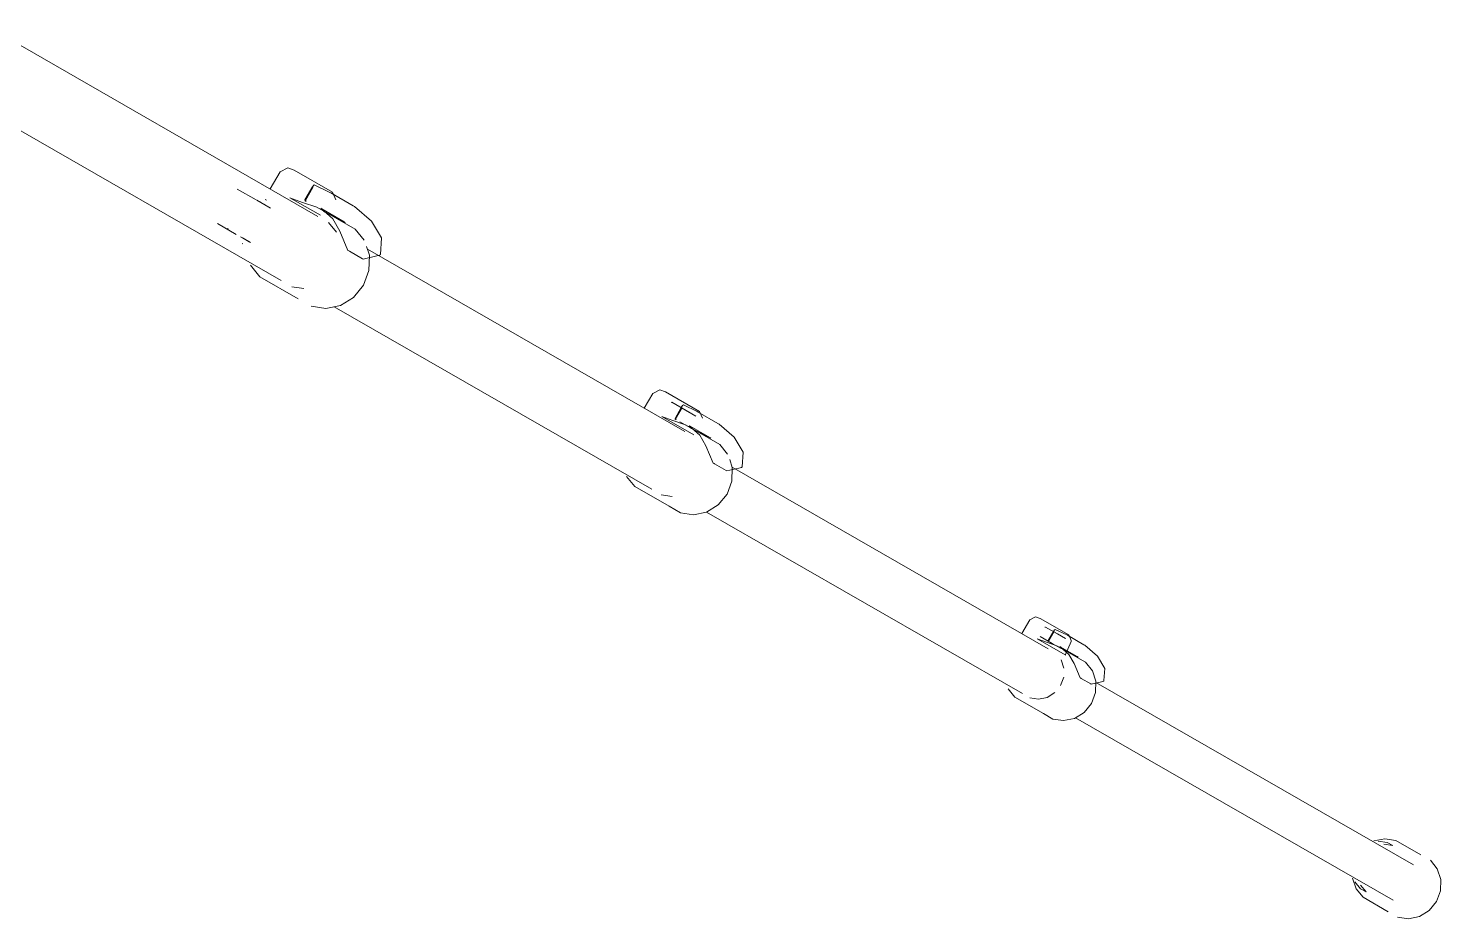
# Model space of a CAD drawing. Header units: inches. Extents: x 22 to 382261, y 22 to 371281.
# Drawn here: x 108754.2 to 109130, y 53353.2 to 53590.3 of the extents above; entities that cross this region are included whole.
import ezdxf

# ---------------------------------------------------------------- set-up
doc = ezdxf.new("R2010")
doc.units = ezdxf.units.IN
doc.header["$MEASUREMENT"] = 0
doc.layers.add('A-GENM', color=13, linetype='Continuous', lineweight=9)
doc.layers.add('G-IMPT', color=8, linetype='Continuous', lineweight=9)

# ---------------------------------------------------------------- blocks, each defined once
blk = doc.blocks.new('LR2029_ESTUDIO_FOTOGRAFICO_02_TRIPODE - TRIPODE_ICV_DWG-656751-01-GROUND FLOOR FURNITURE PLAN')
at = {"layer": 'G-IMPT'}
for p, q in [((-203.92, -1220.82), (-276.83, -1151.61)), ((-217.48, -1235.1), (-290.53, -1165.76)), ((-208.67, -1206.34), (-210.94, -1206.91)), ((-207.21, -1207.34), (-208.67, -1206.34)), ((-218.91, -1212.66), (-223.1, -1208.68)), ((-214.58, -1210.7), (-210.94, -1206.91)), ((-198.63, -1215.49), (-207.21, -1207.34)), ((-218.74, -1212.77), (-216.81, -1214.6)), ((-218.74, -1212.77), (-217.04, -1214.38)), ((-218.74, -1212.77), (-217.47, -1213.97)), ((-218.06, -1213.41), (-218.74, -1212.77)), ((-217.47, -1213.97), (-218.06, -1213.41)), ((-217.93, -1213.54), (-217.11, -1214.31)), ((-216.54, -1213.14), (-216.25, -1213.41)), ((-203.7, -1213.06), (-206.26, -1215.75)), ((-206.12, -1215.88), (-203.43, -1213.04)), ((-203.79, -1213.25), (-203.43, -1213.04)), ((-203.7, -1213.06), (-203.16, -1212.49)), ((-202.9, -1212.45), (-203.16, -1212.49)), ((-199.33, -1215.34), (-202.9, -1212.45)), ((-226.19, -1220.33), (-230.38, -1216.35)), ((-217.11, -1214.31), (-217.47, -1213.97)), ((-217.04, -1214.38), (-217.47, -1213.97)), ((-217.34, -1214.1), (-216.03, -1215.34)), ((-217.34, -1214.1), (-215.69, -1215.66)), ((-216.81, -1214.6), (-217.04, -1214.38)), ((-207.04, -1216.21), (-209.99, -1214.23)), ((-209.99, -1214.23), (-203.21, -1220.67)), ((-203.66, -1218.34), (-207.04, -1216.21)), ((-206.26, -1215.75), (-206.27, -1216)), ((-206.02, -1216.24), (-206.27, -1216)), ((-206.02, -1216.24), (-206.12, -1215.88)), ((-199.09, -1215.57), (-199.33, -1215.34)), ((-194.14, -1220.26), (-199.09, -1215.57)), ((-198.26, -1217.66), (-198.63, -1215.49)), ((-227.96, -1218.63), (-227.97, -1218.21)), ((-227.73, -1218.85), (-227.96, -1218.63)), ((-224.41, -1222), (-225.23, -1221.23)), ((-224.64, -1221.79), (-225.23, -1221.23)), ((-225.23, -1221.23), (-224.11, -1222.29)), ((-195.08, -1226.49), (-203.66, -1218.34)), ((-202.46, -1219.12), (-202.7, -1218.89)), ((-202.7, -1218.89), (-200.21, -1222.41)), ((-197.52, -1223.81), (-202.46, -1219.12)), ((-202.18, -1219.88), (-197.23, -1224.08)), ((-194.14, -1220.26), (-193.86, -1220.53)), ((-193.86, -1220.53), (-190.37, -1225.43)), ((-225.19, -1223.06), (-225.04, -1223.2)), ((-224.41, -1222), (-224.77, -1221.66)), ((-224.64, -1221.79), (-222.99, -1223.35)), ((-224.64, -1221.79), (-223.33, -1223.03)), ((-224.64, -1221.79), (-223.61, -1222.77)), ((-224.41, -1222), (-224.11, -1222.29)), ((-224.41, -1222), (-222.99, -1223.35)), ((-200.14, -1226.04), (-201.55, -1223.06)), ((-200.21, -1222.41), (-199.2, -1225.97)), ((-197.52, -1223.81), (-197.23, -1224.08)), ((-199.2, -1225.97), (-198.32, -1231.47)), ((-193.49, -1229.85), (-195.08, -1226.49)), ((-190.37, -1225.43), (-188.85, -1230.38)), ((-224.46, -1229.22), (-222.78, -1232.79)), ((-198.1, -1231.69), (-198.32, -1231.47)), ((-197.97, -1231.82), (-198.1, -1231.69)), ((-195.05, -1234.6), (-197.97, -1231.82)), ((-193.06, -1234.07), (-193.26, -1231.62)), ((-122.52, -1299.44), (-193.2, -1232.35)), ((-190.18, -1234.55), (-188.85, -1230.38)), ((-222.78, -1232.79), (-214.19, -1240.94)), ((-195.05, -1234.6), (-194.91, -1234.72)), ((-194.91, -1234.72), (-191.2, -1234.72)), ((-194.13, -1238.03), (-193.06, -1234.07)), ((-191.2, -1234.72), (-190.4, -1234.72)), ((-190.4, -1234.72), (-190.32, -1234.66)), ((-190.32, -1234.66), (-190.18, -1234.55)), ((-212.07, -1238.6), (-215.11, -1237.35)), ((-196.46, -1241.48), (-194.13, -1238.03)), ((-211.35, -1243.63), (-207.7, -1245.13)), ((-203.68, -1245.26), (-199.78, -1243.99)), ((-199.78, -1243.99), (-196.46, -1241.48)), ((-207.7, -1245.13), (-203.68, -1245.26)), ((-134.72, -1312.3), (-205.41, -1245.2)), ((-131.55, -1290.86), (-128.4, -1287.58)), ((-126.39, -1287.07), (-128.4, -1287.58)), ((-125.09, -1287.96), (-126.39, -1287.07)), ((-117.47, -1295.2), (-125.09, -1287.96)), ((-124.06, -1291.07), (-124.3, -1291.08)), ((-124.06, -1291.07), (-120.87, -1294.09)), ((-121.98, -1293.04), (-121.49, -1292.54)), ((-121.26, -1292.5), (-121.49, -1292.54)), ((-118.09, -1295.07), (-121.26, -1292.5)), ((-124.94, -1295.84), (-127.56, -1294.09)), ((-127.56, -1294.09), (-120.43, -1300.86)), ((-121.94, -1297.74), (-124.94, -1295.84)), ((-124.24, -1295.43), (-124.25, -1295.65)), ((-124.03, -1295.87), (-124.25, -1295.65)), ((-121.98, -1293.04), (-124.24, -1295.43)), ((-124.13, -1295.55), (-121.74, -1293.03)), ((-124.03, -1295.87), (-124.13, -1295.55)), ((-123.26, -1296.61), (-120.85, -1298.89)), ((-122.06, -1293.21), (-121.74, -1293.03)), ((-121.89, -1293.13), (-122.06, -1293.21)), ((-118.71, -1296.15), (-121.89, -1293.13)), ((-120.87, -1294.09), (-118.71, -1296.15)), ((-117.88, -1295.27), (-118.09, -1295.07)), ((-113.48, -1299.44), (-117.88, -1295.27)), ((-117.47, -1295.2), (-117.14, -1297.13)), ((-114.32, -1304.97), (-121.94, -1297.74)), ((-120.87, -1298.42), (-121.09, -1298.22)), ((-121.09, -1298.22), (-118.88, -1301.35)), ((-116.48, -1302.6), (-120.87, -1298.42)), ((-120.85, -1298.89), (-120.62, -1299.1)), ((-120.62, -1299.1), (-116.23, -1302.84)), ((-113.48, -1299.44), (-113.23, -1299.68)), ((-113.23, -1299.68), (-110.14, -1304.03)), ((-118.88, -1301.35), (-117.98, -1304.51)), ((-116.48, -1302.6), (-116.23, -1302.84)), ((-110.14, -1304.03), (-108.78, -1308.42)), ((-140.42, -1307.4), (-138.92, -1310.57)), ((-117.98, -1304.51), (-117.19, -1309.4)), ((-112.9, -1307.96), (-114.32, -1304.97)), ((-138.92, -1310.57), (-131.29, -1317.81)), ((-117, -1309.59), (-117.19, -1309.4)), ((-116.88, -1309.71), (-117, -1309.59)), ((-114.29, -1312.17), (-116.88, -1309.71)), ((-112.52, -1311.7), (-112.7, -1309.53)), ((-42.18, -1378.41), (-112.51, -1311.66)), ((-109.96, -1312.13), (-108.78, -1308.42)), ((-129.85, -1315.44), (-132.59, -1314.32)), ((-115.54, -1318.29), (-113.47, -1315.22)), ((-114.29, -1312.17), (-114.17, -1312.29)), ((-114.17, -1312.29), (-110.87, -1312.28)), ((-113.47, -1315.22), (-112.52, -1311.7)), ((-110.87, -1312.28), (-110.16, -1312.28)), ((-110.16, -1312.28), (-110.08, -1312.23)), ((-110.08, -1312.23), (-109.96, -1312.13)), ((-131.29, -1317.81), (-128.77, -1320.2)), ((-118.49, -1320.51), (-115.54, -1318.29)), ((-128.77, -1320.2), (-125.53, -1321.53)), ((-125.53, -1321.53), (-121.96, -1321.64)), ((-51.67, -1388.41), (-121.97, -1321.69)), ((-121.96, -1321.64), (-118.49, -1320.51)), ((-48.06, -1372.83), (-45.11, -1369.76)), ((-43.44, -1369.34), (-45.11, -1369.76)), ((-42.36, -1370.08), (-43.44, -1369.34)), ((-36.02, -1376.1), (-42.36, -1370.08)), ((-42.23, -1376.63), (-44.41, -1375.17)), ((-44.41, -1375.17), (-38.07, -1381.19)), ((-40.84, -1377.27), (-43.49, -1374.75)), ((-41.5, -1372.66), (-41.7, -1372.67)), ((-39.77, -1374.3), (-41.65, -1376.29)), ((-41.55, -1376.38), (-39.57, -1374.29)), ((-41.5, -1372.66), (-38.85, -1375.17)), ((-39.83, -1374.44), (-39.57, -1374.29)), ((-39.7, -1374.37), (-39.83, -1374.44)), ((-39.77, -1374.3), (-39.37, -1373.88)), ((-37.05, -1376.88), (-39.7, -1374.37)), ((-39.17, -1373.85), (-39.37, -1373.88)), ((-36.54, -1375.98), (-39.17, -1373.85)), ((-38.85, -1375.17), (-37.05, -1376.88)), ((-39.74, -1378.2), (-42.23, -1376.63)), ((-41.65, -1376.29), (-41.66, -1376.47)), ((-41.48, -1376.65), (-41.66, -1376.47)), ((-41.48, -1376.65), (-41.55, -1376.38)), ((-40.84, -1377.27), (-38.83, -1379.16)), ((-33.4, -1384.22), (-39.74, -1378.2)), ((-38.85, -1378.78), (-39.03, -1378.61)), ((-39.03, -1378.61), (-37.19, -1381.2)), ((-35.2, -1382.24), (-38.85, -1378.78)), ((-38.83, -1379.16), (-38.64, -1379.34)), ((-35.81, -1377.96), (-38.1, -1381)), ((-36.36, -1376.15), (-36.54, -1375.98)), ((-32.71, -1379.62), (-36.36, -1376.15)), ((-36.02, -1376.1), (-35.74, -1377.7)), ((-35.74, -1377.7), (-35.81, -1377.96)), ((-39.54, -1382.07), (-39.34, -1384.41)), ((-38.64, -1379.34), (-34.99, -1382.44)), ((-37.19, -1381.2), (-36.44, -1383.83)), ((-35.2, -1382.24), (-34.99, -1382.44)), ((-32.71, -1379.62), (-32.5, -1379.82)), ((-32.5, -1379.82), (-29.92, -1383.44)), ((-55.1, -1386.24), (-53.85, -1388.87)), ((-39.97, -1386.72), (-41.33, -1388.73)), ((-36.44, -1383.83), (-35.79, -1387.9)), ((-32.15, -1386.86), (-33.4, -1384.22)), ((-29.92, -1383.44), (-28.8, -1387.09)), ((-53.85, -1388.87), (-47.51, -1394.89)), ((-47.89, -1390.86), (-50.01, -1389.99)), ((-43.26, -1390.19), (-45.54, -1390.93)), ((-35.63, -1388.06), (-35.79, -1387.9)), ((-35.53, -1388.16), (-35.63, -1388.06)), ((-33.38, -1390.21), (-35.53, -1388.16)), ((-33.38, -1390.21), (-33.28, -1390.3)), ((-33.28, -1390.3), (-30.53, -1390.3)), ((-32.69, -1392.74), (-31.91, -1389.82)), ((-31.91, -1389.82), (-32.15, -1386.86)), ((38.72, -1457.24), (-31.99, -1390.12)), ((-30.53, -1390.3), (-29.95, -1390.3)), ((-29.95, -1390.3), (-29.88, -1390.25)), ((-29.88, -1390.25), (-29.78, -1390.17)), ((-29.78, -1390.17), (-28.8, -1387.09)), ((-45.54, -1390.93), (-47.89, -1390.86)), ((-34.42, -1395.29), (-32.69, -1392.74)), ((-47.51, -1394.89), (-45.42, -1396.88)), ((-45.42, -1396.88), (-42.72, -1397.99)), ((-42.72, -1397.99), (-39.75, -1398.08)), ((-39.75, -1398.08), (-36.87, -1397.14)), ((31.26, -1465.1), (-39.45, -1397.98)), ((-36.87, -1397.14), (-34.42, -1395.29)), ((32.95, -1448.65), (29.98, -1448.56)), ((33.28, -1449.75), (31.08, -1448.85)), ((34.54, -1450.95), (32.35, -1450.05)), ((35.65, -1449.76), (32.95, -1448.65)), ((33.28, -1449.75), (34.54, -1450.95)), ((41.26, -1455.09), (35.65, -1449.76)), ((22.14, -1456.83), (22.38, -1459.79)), ((22.48, -1457.91), (23.5, -1460.06)), ((44.61, -1459.72), (43.36, -1457.08)), ((22.38, -1459.79), (23.63, -1462.42)), ((23.5, -1460.06), (24.76, -1461.25)), ((23.75, -1459.11), (24.76, -1461.25)), ((44.85, -1462.68), (44.61, -1459.72)), ((23.63, -1462.42), (29.24, -1467.75)), ((42.34, -1468.15), (44.06, -1465.6)), ((44.06, -1465.6), (44.85, -1462.68)), ((39.89, -1470), (42.34, -1468.15)), ((31.34, -1469.74), (34.04, -1470.85)), ((34.04, -1470.85), (37.01, -1470.94)), ((37.01, -1470.94), (39.89, -1470))]:
    blk.add_line(p, q, dxfattribs=at)
blk = doc.blocks.new('LR2029_ESTUDIO_FOTOGRAFICO_02_TRIPODE - LR2029_ESTUDIO_FOTOGRAFICO_02_TRIPODE-656754-01-GROUND FLOOR FURNITURE PLAN')
at = {"rotation": 13.62465064363882}
blk.add_blockref('LR2029_ESTUDIO_FOTOGRAFICO_02_TRIPODE - TRIPODE_ICV_DWG-656751-01-GROUND FLOOR FURNITURE PLAN', (37, 1188.64), dxfattribs=at)

msp = doc.modelspace()

# ---------------------------------------------------------------- block references
at = {"layer": 'A-GENM'}
msp.add_blockref('LR2029_ESTUDIO_FOTOGRAFICO_02_TRIPODE - LR2029_ESTUDIO_FOTOGRAFICO_02_TRIPODE-656754-01-GROUND FLOOR FURNITURE PLAN', (108704.91, 53586.04), dxfattribs=at)

doc.saveas('drawing.dxf')
